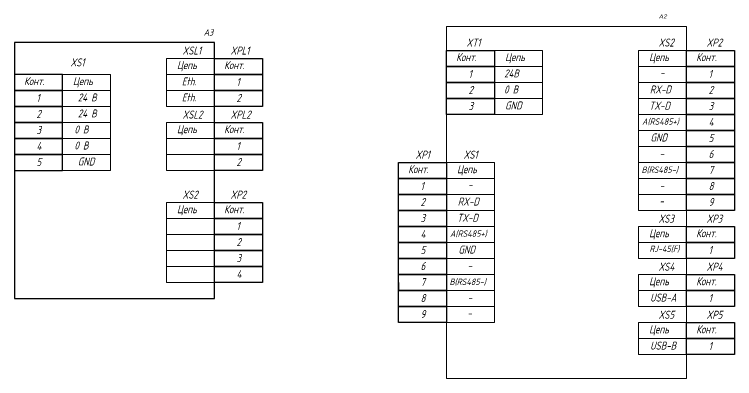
# Model space of a CAD drawing. Header units: inches. Extents: x 12 to 962, y -650 to 597.
# Drawn here: x 737.5 to 962.5, y -125 to -11.3 of the extents above; entities that cross this region are included whole.
import ezdxf
from ezdxf.enums import TextEntityAlignment as Align

# ---------------------------------------------------------------- set-up
doc = ezdxf.new("R2010")
doc.units = ezdxf.units.IN
doc.header["$MEASUREMENT"] = 0
doc.layers.add('SYMS', color=7, linetype='Continuous')
doc.layers.add('TAGS', color=150, linetype='Continuous')
doc.styles.get("Standard").update_dxf_attribs({"font": 'arial.ttf'})
doc.styles.add('WD_IEC', font='ISOCP2.shx', dxfattribs={"width": 0.9, "height": 4})
doc.styles.add('ГОСТ_', font='cs_gost2304.shx', dxfattribs={"oblique": 15})

# ---------------------------------------------------------------- blocks, each defined once
blk = doc.blocks.new('HAA_ETHERWAN_EX71440')
for p, q in [((77.5, 75), (77.5, 70)), ((0, 70), (0, 65)), ((0, 70), (0, 65)), ((77.5, 55), (77.5, 50)), ((77.5, 30), (77.5, 25))]:
    blk.add_line(p, q)
blk.add_lwpolyline([(62.5, 80), (0, 80), (0, 0), (62.5, 0)], close=True)
at = {"layer": 'SYMS', "color": 0, "lineweight": 15}
for p, q in [((47.5, 75), (47.5, 70)), ((47.5, 75), (62.5, 75)), ((15, 70), (15, 65)), ((15, 70), (30, 70)), ((47.5, 70), (62.5, 70)), ((47.5, 70), (47.5, 65)), ((15, 65), (30, 65)), ((15, 65), (15, 60)), ((47.5, 65), (62.5, 65)), ((47.5, 65), (62.5, 65)), ((47.5, 65), (47.5, 60)), ((15, 60), (30, 60)), ((15, 60), (30, 60)), ((15, 60), (15, 55)), ((47.5, 60), (62.5, 60)), ((47.5, 60), (62.5, 60)), ((15, 55), (30, 55)), ((15, 55), (30, 55)), ((15, 55), (15, 50)), ((47.5, 55), (47.5, 50)), ((47.5, 55), (62.5, 55)), ((15, 50), (30, 50)), ((15, 50), (30, 50)), ((15, 50), (15, 45)), ((47.5, 50), (62.5, 50)), ((47.5, 50), (47.5, 45)), ((15, 45), (30, 45)), ((15, 45), (30, 45)), ((15, 45), (15, 40)), ((47.5, 45), (62.5, 45)), ((47.5, 45), (62.5, 45)), ((47.5, 45), (47.5, 40)), ((15, 40), (30, 40)), ((15, 40), (30, 40)), ((47.5, 40), (62.5, 40)), ((47.5, 40), (62.5, 40)), ((47.5, 30), (47.5, 25)), ((47.5, 30), (62.5, 30)), ((47.5, 25), (62.5, 25)), ((47.5, 25), (47.5, 20)), ((47.5, 20), (62.5, 20)), ((47.5, 20), (62.5, 20)), ((47.5, 20), (47.5, 15)), ((47.5, 15), (62.5, 15)), ((47.5, 15), (62.5, 15)), ((47.5, 15), (47.5, 10)), ((47.5, 10), (62.5, 10)), ((47.5, 10), (62.5, 10)), ((47.5, 10), (47.5, 5)), ((47.5, 5), (62.5, 5)), ((47.5, 5), (62.5, 5))]:
    blk.add_line(p, q, dxfattribs=at)
at = {"layer": 'SYMS', "lineweight": 15}
for p, q in [((62.5, 75), (62.5, 70)), ((30, 70), (30, 65)), ((62.5, 70), (62.5, 65)), ((30, 65), (30, 60)), ((62.5, 65), (62.5, 60)), ((30, 60), (30, 55)), ((30, 55), (30, 50)), ((62.5, 55), (62.5, 50)), ((30, 50), (30, 45)), ((62.5, 50), (62.5, 45)), ((30, 45), (30, 40)), ((62.5, 45), (62.5, 40)), ((62.5, 30), (62.5, 25)), ((62.5, 25), (62.5, 20)), ((62.5, 20), (62.5, 15)), ((62.5, 15), (62.5, 10)), ((62.5, 10), (62.5, 5))]:
    blk.add_line(p, q, dxfattribs=at)
at = {"layer": 'SYMS'}
for points in [[(62.5, 75), (77.5, 75), (77.5, 70), (62.5, 70)], [(15, 70), (0, 70), (0, 65), (15, 65)], [(62.5, 70), (77.5, 70), (77.5, 65), (62.5, 65)], [(15, 65), (0, 65), (0, 60), (15, 60)], [(62.5, 65), (77.5, 65), (77.5, 60), (62.5, 60)], [(15, 60), (0, 60), (0, 55), (15, 55)], [(15, 55), (0, 55), (0, 50), (15, 50)], [(62.5, 55), (77.5, 55), (77.5, 50), (62.5, 50)], [(15, 50), (0, 50), (0, 45), (15, 45)], [(62.5, 50), (77.5, 50), (77.5, 45), (62.5, 45)], [(15, 45), (0, 45), (0, 40), (15, 40)], [(62.5, 45), (77.5, 45), (77.5, 40), (62.5, 40)], [(62.5, 30), (77.5, 30), (77.5, 25), (62.5, 25)], [(62.5, 25), (77.5, 25), (77.5, 20), (62.5, 20)], [(62.5, 20), (77.5, 20), (77.5, 15), (62.5, 15)], [(62.5, 15), (77.5, 15), (77.5, 10), (62.5, 10)], [(62.5, 10), (77.5, 10), (77.5, 5), (62.5, 5)]]:
    blk.add_lwpolyline(points, close=True, dxfattribs=at)
at = {"linetype": 'ByBlock', "lineweight": 15, "char_height": 2.5, "attachment_point": 1, "style": 'ГОСТ_'}
for s, insert in [('1', (69.39, 68.89)), ('1', (6.89, 63.89)), ('2', (69.39, 63.89)), ('2', (6.89, 58.89)), ('3', (6.89, 53.89)), ('4', (6.89, 48.89)), ('1', (69.39, 48.89)), ('5', (6.89, 43.89)), ('2', (69.39, 43.89)), ('1', (69.39, 23.89)), ('2', (69.39, 18.89)), ('3', (69.39, 13.89)), ('4', (69.39, 8.89))]:
    blk.add_mtext_dynamic_manual_height_columns(s, width=8.7488, gutter_width=12.5, heights=[1.496580637194711e-13], dxfattribs=dict(at, insert=insert))
at = {"style": 'ГОСТ_', "oblique": 15, "width": 1.850274}
for tag, p, flags in [('MFG', (913.58, 2245.85), 9), ('CAT', (913.58, 2225.85), 9), ('ASSYCODE', (902.25, 2126.87), 1), ('FAMILY', (902.25, 2114.87), 1)]:
    blk.add_attdef(tag, p, '', height=12.31, dxfattribs=dict(at, flags=flags))
at = {"oblique": 15, "flags": 1}
for tag, height, style, width, p in [('INST', 12.31, 'ГОСТ_', 1.850274, (897.23, 2235.81)), ('LOC', 12.31, 'ГОСТ_', 1.850274, (886.03, 2211.81)), ('XREF', 12.31, 'ГОСТ_', 1.850274, (909.13, 2109.55)), ('DESC1', 12.31, 'ГОСТ_', 1.850274, (919.19, 2087.15)), ('DESC2', 12.31, 'ГОСТ_', 1.850274, (925.46, 2061.23)), ('DESC3', 12.31, 'ГОСТ_', 1.850274, (924.6, 2035.31)), ('TERM06', 1.54, 'WD_IEC', 1.787227, (77.5, 68.5)), ('TERM01', 1.54, 'WD_IEC', 1.787227, (15, 63.5)), ('TERM07', 1.54, 'WD_IEC', 1.787227, (77.5, 63.5)), ('TERM02', 1.54, 'WD_IEC', 1.787227, (15, 58.5)), ('TERM03', 1.54, 'WD_IEC', 1.787227, (15, 53.5)), ('TERM04', 1.54, 'WD_IEC', 1.787227, (15, 48.5)), ('TERM08', 1.54, 'WD_IEC', 1.787227, (77.5, 48.5)), ('TERM05', 1.54, 'WD_IEC', 1.787227, (15, 43.5)), ('TERM09', 1.54, 'WD_IEC', 1.787227, (77.5, 43.5)), ('TERM010', 1.54, 'WD_IEC', 1.787227, (77.5, 23.5)), ('TERM011', 1.54, 'WD_IEC', 1.787227, (77.5, 18.5)), ('TERM012', 1.54, 'WD_IEC', 1.787227, (77.5, 13.5)), ('TERM013', 1.54, 'WD_IEC', 1.787227, (77.5, 8.5))]:
    blk.add_attdef(tag, text='', height=height, dxfattribs=dict(at, style=style, width=width)).set_placement(p, align=Align.RIGHT)
at = {"style": 'ГОСТ_', "oblique": 15}
blk.add_attdef('TAG1', text='', height=2, dxfattribs=at).set_placement((62.11, 82.11), align=Align.RIGHT)
at = {"flags": 1}
for tag, p in [('X6LINK', (77.5, 67.5)), ('X7LINK', (77.5, 62.5)), ('X8LINK', (77.5, 47.5)), ('X9LINK', (77.5, 42.5)), ('X10LINK', (77.5, 22.5)), ('X11LINK', (77.5, 17.5)), ('X12LINK', (77.5, 12.5)), ('X13LINK', (77.5, 7.5))]:
    blk.add_attdef(tag, p, '', height=0.01, dxfattribs=at)
at = {"style": 'WD_IEC', "flags": 1}
for tag, p in [('X1TERM06', (77.5, 67.5)), ('X1TERM07', (77.5, 62.5)), ('X1TERM03', (-0.58, 52.5)), ('X1TERM08', (77.5, 47.5)), ('X1TERM09', (77.5, 42.5)), ('X1TERM010', (77.5, 22.5)), ('X1TERM011', (77.5, 17.5)), ('X1TERM012', (77.5, 12.5)), ('X1TERM013', (77.5, 7.5))]:
    blk.add_attdef(tag, p, '', height=0.08, dxfattribs=at)
at = {"style": 'WD_IEC', "text_generation_flag": 2, "flags": 1}
for tag, p in [('X1TERM01', (0, 62.5)), ('X1TERM02', (0, 57.5)), ('X1TERM04', (0, 47.5)), ('X1TERM05', (0, 42.5))]:
    blk.add_attdef(tag, p, '', height=0.08, dxfattribs=at)
at = {"text_generation_flag": 2, "flags": 1}
for tag, p in [('X1LINK', (0, 62.5)), ('X2LINK', (0, 57.5)), ('X3LINK', (0, 52.5)), ('X4LINK', (0, 47.5)), ('X5LINK', (0, 42.5))]:
    blk.add_attdef(tag, p, '', height=0.01, dxfattribs=at)
at = {"layer": 'SYMS', "color": 0, "lineweight": 15, "char_height": 2.5, "attachment_point": 1, "style": 'ГОСТ_'}
for s, width, heights, insert in [('XSL1', 8.7488, [0], (52.5, 78.69)), ('XPL1', 8.7488, [0], (67.5, 78.69)), ('XS1', 8.7488, [0], (17.5, 75)), ('Цепь', 8.7488, [0], (50.78, 74.14)), ('Цепь', 8.7488, [0], (18.28, 69.14)), ('Eth.', 8.7488, [1.496580637194711e-13], (52.3, 69.04)), ('24 В', 8.7488, [1.496580637194711e-13], (19.8, 64.04)), ('Eth.', 8.7488, [1.496580637194711e-13], (52.3, 64.04)), ('24 В', 8.7488, [1.496580637194711e-13], (19.8, 59.04)), ('XSL2', 8.7488, [0], (52.5, 58.69)), ('XPL2', 8.7488, [0], (67.5, 58.69)), ('0 В', 8.7488, [1.496580637194711e-13], (18.75, 54.04)), ('Цепь', 8.7488, [0], (50.78, 54.14)), ('0 В', 6.2175, [1.496580637194711e-13], (18.75, 49.04)), ('GND', 8.7488, [1.496580637194711e-13], (19.8, 44.04)), ('XS2', 8.7488, [0], (52.5, 33.69)), ('XP2', 8.7488, [0], (67.5, 33.69)), ('Цепь', 8.7488, [0], (50.78, 29.14))]:
    blk.add_mtext_dynamic_manual_height_columns(s, width=width, gutter_width=12.5, heights=heights, dxfattribs=dict(at, insert=insert))
at = {"layer": 'SYMS', "linetype": 'ByBlock', "lineweight": 15, "char_height": 2.5, "attachment_point": 1, "style": 'ГОСТ_'}
for insert in [(65.5, 74.14), (3, 69.14), (65.5, 54.14), (65.5, 29.14)]:
    blk.add_mtext_dynamic_manual_height_columns('Конт.', width=8.7488, gutter_width=12.5, heights=[0], dxfattribs=dict(at, insert=insert))
blk = doc.blocks.new('HAA_СП310-Р')
for p, q in [((400, 975), (400, 970)), ((400, 920), (400, 915)), ((400, 905), (400, 900)), ((295, 902.5), (295, 900)), ((400, 890), (400, 885))]:
    blk.add_line(p, q)
at = {"layer": 'SYMS', "color": 0, "lineweight": 15}
for p, q in [((325, 975), (325, 970)), ((325, 975), (340, 975)), ((370, 975), (370, 970)), ((370, 975), (385, 975)), ((325, 970), (340, 970)), ((325, 970), (325, 965)), ((370, 970), (385, 970)), ((370, 970), (370, 965)), ((325, 965), (340, 965)), ((325, 965), (340, 965)), ((325, 965), (325, 960)), ((370, 965), (385, 965)), ((370, 965), (385, 965)), ((370, 965), (370, 960)), ((325, 960), (340, 960)), ((325, 960), (340, 960)), ((325, 960), (325, 955)), ((370, 960), (385, 960)), ((370, 960), (385, 960)), ((370, 960), (370, 955)), ((325, 955), (340, 955)), ((370, 955), (385, 955)), ((370, 955), (385, 955)), ((370, 955), (370, 950)), ((370, 950), (385, 950)), ((370, 950), (385, 950)), ((370, 950), (370, 945)), ((370, 945), (385, 945)), ((370, 945), (385, 945)), ((370, 945), (370, 940)), ((310, 940), (310, 935)), ((310, 940), (325, 940)), ((370, 940), (385, 940)), ((370, 940), (385, 940)), ((370, 940), (370, 935)), ((310, 935), (325, 935)), ((310, 935), (310, 930)), ((310, 935), (325, 935)), ((370, 935), (385, 935)), ((370, 935), (385, 935)), ((370, 935), (370, 930)), ((310, 930), (325, 930)), ((310, 930), (325, 930)), ((310, 930), (310, 925)), ((370, 930), (385, 930)), ((370, 930), (385, 930)), ((370, 930), (370, 925)), ((310, 925), (325, 925)), ((310, 925), (325, 925)), ((310, 925), (310, 920)), ((370, 925), (385, 925)), ((310, 920), (325, 920)), ((310, 920), (325, 920)), ((310, 920), (310, 915)), ((370, 920), (370, 915)), ((370, 920), (385, 920)), ((295, 915), (295, 900)), ((310, 915), (325, 915)), ((310, 915), (325, 915)), ((310, 915), (310, 910)), ((370, 915), (385, 915)), ((370, 915), (370, 910)), ((370, 915), (385, 915)), ((310, 910), (325, 910)), ((310, 910), (325, 910)), ((310, 910), (310, 905)), ((370, 910), (385, 910)), ((310, 905), (325, 905)), ((310, 905), (325, 905)), ((310, 905), (310, 900)), ((370, 905), (370, 900)), ((370, 905), (385, 905)), ((310, 900), (325, 900)), ((310, 900), (325, 900)), ((310, 900), (310, 895)), ((370, 900), (385, 900)), ((370, 900), (370, 895)), ((370, 900), (385, 900)), ((370, 900), (385, 900)), ((310, 895), (325, 895)), ((310, 895), (325, 895)), ((310, 895), (310, 890)), ((370, 895), (385, 895)), ((310, 890), (325, 890)), ((370, 890), (370, 885)), ((370, 890), (385, 890)), ((370, 885), (385, 885)), ((370, 885), (370, 880)), ((370, 885), (385, 885)), ((370, 885), (385, 885)), ((370, 880), (385, 880))]:
    blk.add_line(p, q, dxfattribs=at)
at = {"layer": 'SYMS', "lineweight": 15}
for p, q in [((340, 975), (340, 970)), ((385, 975), (385, 970)), ((340, 970), (340, 965)), ((385, 970), (385, 965)), ((340, 965), (340, 960)), ((385, 965), (385, 960)), ((340, 960), (340, 955)), ((385, 960), (385, 955)), ((385, 955), (385, 950)), ((385, 950), (385, 945)), ((385, 945), (385, 940)), ((325, 940), (325, 935)), ((385, 940), (385, 935)), ((325, 935), (325, 930)), ((385, 935), (385, 930)), ((325, 930), (325, 925)), ((385, 930), (385, 925)), ((325, 925), (325, 920)), ((325, 920), (325, 915)), ((385, 920), (385, 915)), ((325, 915), (325, 910)), ((385, 915), (385, 910)), ((325, 910), (325, 905)), ((325, 905), (325, 900)), ((385, 905), (385, 900)), ((325, 900), (325, 895)), ((385, 900), (385, 895)), ((325, 895), (325, 890)), ((385, 890), (385, 885)), ((385, 885), (385, 880))]:
    blk.add_line(p, q, dxfattribs=at)
at = {"layer": 'SYMS'}
blk.add_line((295, 902.5), (295, 900), dxfattribs=at)
at = {"layer": 'SYMS', "lineweight": 15}
blk.add_lwpolyline([(310, 982.5), (385, 982.5), (385, 872.5), (310, 872.5)], close=True, dxfattribs=at)
at = {"layer": 'SYMS'}
for points in [[(310, 975), (325, 975), (325, 970), (310, 970)], [(385, 975), (400, 975), (400, 970), (385, 970)], [(310, 970), (325, 970), (325, 965), (310, 965)], [(385, 970), (400, 970), (400, 965), (385, 965)], [(310, 965), (325, 965), (325, 960), (310, 960)], [(385, 965), (400, 965), (400, 960), (385, 960)], [(310, 960), (325, 960), (325, 955), (310, 955)], [(385, 960), (400, 960), (400, 955), (385, 955)], [(385, 955), (400, 955), (400, 950), (385, 950)], [(385, 950), (400, 950), (400, 945), (385, 945)], [(385, 945), (400, 945), (400, 940), (385, 940)], [(295, 940), (310, 940), (310, 935), (295, 935)], [(385, 940), (400, 940), (400, 935), (385, 935)], [(295, 935), (310, 935), (310, 930), (295, 930)], [(385, 935), (400, 935), (400, 930), (385, 930)], [(295, 930), (310, 930), (310, 925), (295, 925)], [(385, 930), (400, 930), (400, 925), (385, 925)], [(295, 925), (310, 925), (310, 920), (295, 920)], [(295, 920), (310, 920), (310, 915), (295, 915)], [(385, 920), (400, 920), (400, 915), (385, 915)], [(295, 915), (310, 915), (310, 910), (295, 910)], [(385, 915), (400, 915), (400, 910), (385, 910)], [(295, 910), (310, 910), (310, 905), (295, 905)], [(295, 905), (310, 905), (310, 900), (295, 900)], [(385, 905), (400, 905), (400, 900), (385, 900)], [(295, 900), (310, 900), (310, 895), (295, 895)], [(385, 900), (400, 900), (400, 895), (385, 895)], [(295, 895), (310, 895), (310, 890), (295, 890)], [(385, 890), (400, 890), (400, 885), (385, 885)], [(385, 885), (400, 885), (400, 880), (385, 880)]]:
    blk.add_lwpolyline(points, close=True, dxfattribs=at)
at = {"linetype": 'ByBlock', "lineweight": 15, "char_height": 2.5, "attachment_point": 1, "style": 'ГОСТ_'}
for s, insert in [('1', (316.89, 968.89)), ('1', (391.89, 968.89)), ('2', (316.89, 963.89)), ('2', (391.89, 963.89)), ('3', (316.89, 958.89)), ('3', (391.89, 958.89)), ('4', (391.89, 953.89)), ('5', (391.89, 948.89)), ('6', (391.89, 943.89)), ('7', (391.89, 938.89)), ('1', (301.89, 933.89)), ('8', (391.89, 933.89)), ('2', (301.89, 928.89)), ('9', (391.89, 928.89)), ('3', (301.89, 923.89)), ('4', (301.89, 918.89)), ('5', (301.89, 913.89)), ('1', (391.89, 913.89)), ('6', (301.89, 908.89)), ('7', (301.89, 903.89)), ('8', (301.89, 898.89)), ('1', (391.89, 898.89)), ('9', (301.89, 893.89)), ('1', (391.89, 883.89))]:
    blk.add_mtext_dynamic_manual_height_columns(s, width=8.7488, gutter_width=12.5, heights=[1.496580637194711e-13], dxfattribs=dict(at, insert=insert))
at = {"style": 'ГОСТ_', "oblique": 15, "width": 2.053074}
for tag, p, flags in [('MFG', (641.31, 2699.48), 9), ('CAT', (641.31, 2679.48), 9), ('ASSYCODE', (629.97, 2580.5), 1), ('FAMILY', (629.97, 2568.5), 1)]:
    blk.add_attdef(tag, p, '', height=11.09, dxfattribs=dict(at, flags=flags))
at = {"style": 'ГОСТ_', "oblique": 15, "width": 2.053074, "flags": 1}
for tag, p in [('INST', (624.95, 2689.44)), ('LOC', (613.75, 2665.44)), ('XREF', (636.85, 2563.18)), ('DESC1', (646.91, 2540.78)), ('DESC2', (653.19, 2514.86)), ('DESC3', (652.32, 2488.94))]:
    blk.add_attdef(tag, text='', height=11.09, dxfattribs=at).set_placement(p, align=Align.RIGHT)
at = {"style": 'ГОСТ_', "oblique": 15, "width": 1.624752}
blk.add_attdef('TAG1', text='', height=1.23, dxfattribs=at).set_placement((378.8, 985), align=Align.RIGHT)
at = {"style": 'WD_IEC', "width": 0.8, "flags": 1}
for tag, p in [('TERM01', (310, 968.5)), ('TERM02', (310, 963.5)), ('TERM03', (310, 958.5)), ('TERM04', (295, 933.5)), ('TERM05', (295, 928.5)), ('TERM06', (295, 923.5)), ('TERM07', (295, 918.5)), ('TERM08', (295, 913.5)), ('TERM09', (295, 908.5)), ('TERM10', (295, 903.5)), ('TERM11', (295, 898.5)), ('TERM12', (295, 893.5))]:
    blk.add_attdef(tag, p, '', height=2, dxfattribs=at)
for tag, p in [('TERM13', (400, 968.5)), ('TERM14', (400, 963.5)), ('TERM15', (400, 958.5)), ('TERM16', (400, 953.5)), ('TERM17', (400, 948.5)), ('TERM18', (400, 943.5)), ('TERM19', (400, 938.5)), ('TERM20', (400, 933.5)), ('TERM21', (400, 928.5)), ('TERM22', (400, 913.5)), ('TERM23', (400, 898.5)), ('TERM24', (400, 883.5))]:
    blk.add_attdef(tag, text='', height=2, dxfattribs=at).set_placement(p, align=Align.RIGHT)
at = {"style": 'WD_IEC', "flags": 1}
for tag, p in [('X4TERM01', (310, 967.5)), ('X1TERM13', (400, 967.5)), ('X4TERM02', (310, 962.5)), ('X1TERM14', (400, 962.5)), ('X4TERM03', (310, 957.5)), ('X1TERM15', (400, 957.5)), ('X1TERM16', (400, 952.5)), ('X1TERM17', (400, 947.5)), ('X1TERM18', (400, 942.5)), ('X1TERM19', (400, 937.5)), ('X4TERM04', (295, 932.5)), ('X1TERM20', (400, 932.5)), ('X4TERM05', (295, 927.5)), ('X1TERM21', (400, 927.5)), ('X4TERM06', (295, 922.5)), ('X4TERM07', (295, 917.5)), ('X4TERM08', (295, 912.5)), ('X1TERM22', (400, 912.5)), ('X4TERM09', (295, 907.5)), ('X4TERM10', (295, 902.5)), ('X4TERM11', (295, 897.5)), ('X1TERM23', (400, 897.5)), ('X4TERM12', (295, 892.5)), ('X1TERM24', (400, 882.5))]:
    blk.add_attdef(tag, p, '', height=0.08, dxfattribs=at)
at = {"flags": 1}
for tag, p in [('X1LINK', (400, 967.5)), ('X2LINK', (400, 962.5)), ('X3LINK', (400, 957.5)), ('X4LINK', (400, 952.5)), ('X5LINK', (400, 947.5)), ('X6LINK', (400, 942.5)), ('X7LINK', (400, 937.5)), ('X8LINK', (400, 932.5))]:
    blk.add_attdef(tag, p, '', height=0.01, dxfattribs=at)
at = {"layer": 'SYMS', "color": 0, "lineweight": 15, "attachment_point": 1, "style": 'ГОСТ_'}
for s, width, heights, insert, char_height in [('XT1', 8.7488, [0], (316.22, 978.69), 2.5), ('XS2', 8.7488, [0], (376.22, 978.69), 2.5), ('XP2', 8.7488, [0], (391.22, 978.69), 2.5), ('Цепь', 8.7488, [0], (328.28, 974.14), 2.5), ('Цепь', 8.7488, [0], (373.28, 974.14), 2.5), ('24В', 8.7488, [1.496580637194711e-13], (328, 969.04), 2.5), ('-', 6.2175, [1.496580637194711e-13], (376.68, 969.24), 2.5), ('0 В', 8.7488, [1.496580637194711e-13], (328, 964.04), 2.5), ('RX-D', 8.7488, [1.496580637194711e-13], (373.51, 964.04), 2.5), ('GND', 8.7488, [1.496580637194711e-13], (328.3, 959.04), 2.5), ('TX-D', 8.7488, [1.496580637194711e-13], (373.29, 958.96), 2.5), ('A(RS485+)', 8.7488, [1.496580637194711e-13], (371.12, 953.77), 2), ('GND', 8.7488, [1.496580637194711e-13], (373.71, 949.04), 2.5), ('XP1', 8.7488, [0], (300.31, 943.68), 2.5), ('XS1', 8.7488, [0], (315.31, 943.68), 2.5), ('-', 8.7488, [1.496580637194711e-13], (376.54, 943.94), 2.5), ('Цепь', 8.7488, [0], (313.28, 939.14), 2.5), ('B(RS485-)', 8.7488, [1.496580637194711e-13], (370.93, 938.73), 2), ('-', 6.2175, [1.496580637194711e-13], (316.68, 934.24), 2.5), ('-', 8.7488, [1.496580637194711e-13], (376.61, 933.95), 2.5), ('RX-D', 8.7488, [1.496580637194711e-13], (313.51, 929.04), 2.5), ('-', 8.7488, [1.496580637194711e-13], (376.47, 929.2), 2.5), ('TX-D', 8.7488, [1.496580637194711e-13], (313.29, 923.96), 2.5), ('XS3', 8.7488, [0], (376.22, 923.69), 2.5), ('XP3', 8.7488, [0], (391.22, 923.69), 2.5), ('A(RS485+)', 8.7488, [1.496580637194711e-13], (311.12, 918.77), 2), ('Цепь', 8.7488, [0], (373.28, 919.14), 2.5), ('GND', 8.7488, [1.496580637194711e-13], (313.71, 914.04), 2.5), ('RJ-45(F)', 8.7488, [1.496580637194711e-13], (373.4, 914.04), 2), ('-', 8.7488, [1.496580637194711e-13], (316.54, 908.94), 2.5), ('XS4', 8.7488, [0], (376.22, 908.69), 2.5), ('XP4', 8.7488, [0], (391.22, 908.69), 2.5), ('B(RS485-)', 8.7488, [1.496580637194711e-13], (310.93, 903.73), 2), ('Цепь', 8.7488, [0], (373.28, 904.14), 2.5), ('USB-A', 8.7488, [1.496580637194711e-13], (373.6, 899.04), 2.5), ('-', 8.7488, [1.496580637194711e-13], (316.61, 898.95), 2.5), ('XS5', 8.7488, [0], (376.22, 893.69), 2.5), ('XP5', 8.7488, [0], (391.22, 893.69), 2.5), ('-', 8.7488, [1.496580637194711e-13], (316.47, 894.2), 2.5), ('Цепь', 8.7488, [0], (373.28, 889.14), 2.5), ('USB-B', 8.7488, [1.496580637194711e-13], (373.6, 884.04), 2.5)]:
    blk.add_mtext_dynamic_manual_height_columns(s, width=width, gutter_width=12.5, heights=heights, dxfattribs=dict(at, insert=insert, char_height=char_height))
at = {"layer": 'SYMS', "linetype": 'ByBlock', "lineweight": 15, "char_height": 2.5, "attachment_point": 1, "style": 'ГОСТ_'}
for insert in [(313, 974.14), (388, 974.14), (298, 939.14), (388, 919.14), (388, 904.14), (388, 889.14)]:
    blk.add_mtext_dynamic_manual_height_columns('Конт.', width=8.7488, gutter_width=12.5, heights=[0], dxfattribs=dict(at, insert=insert))

msp = doc.modelspace()

# ---------------------------------------------------------------- block references
at = {"layer": 'SYMS', "lineweight": 40}
ref = msp.add_blockref('HAA_СП310-Р', (562.5, -997.5), dxfattribs=at)
ref.add_attrib('TAG1', 'A2', dxfattribs={"layer": 'TAGS', "height": 1.231, "style": 'ГОСТ_', "oblique": 15, "width": 1.624752}).set_placement((941.3, -12.5), align=Align.RIGHT)
ref = msp.add_blockref('HAA_ETHERWAN_EX71440', (737.5, -100), dxfattribs=at)
ref.add_attrib('TAG1', 'A3', dxfattribs={"layer": 'TAGS', "height": 2, "style": 'ГОСТ_', "oblique": 15}).set_placement((799.61, -17.89), align=Align.RIGHT)

doc.saveas('drawing.dxf')
